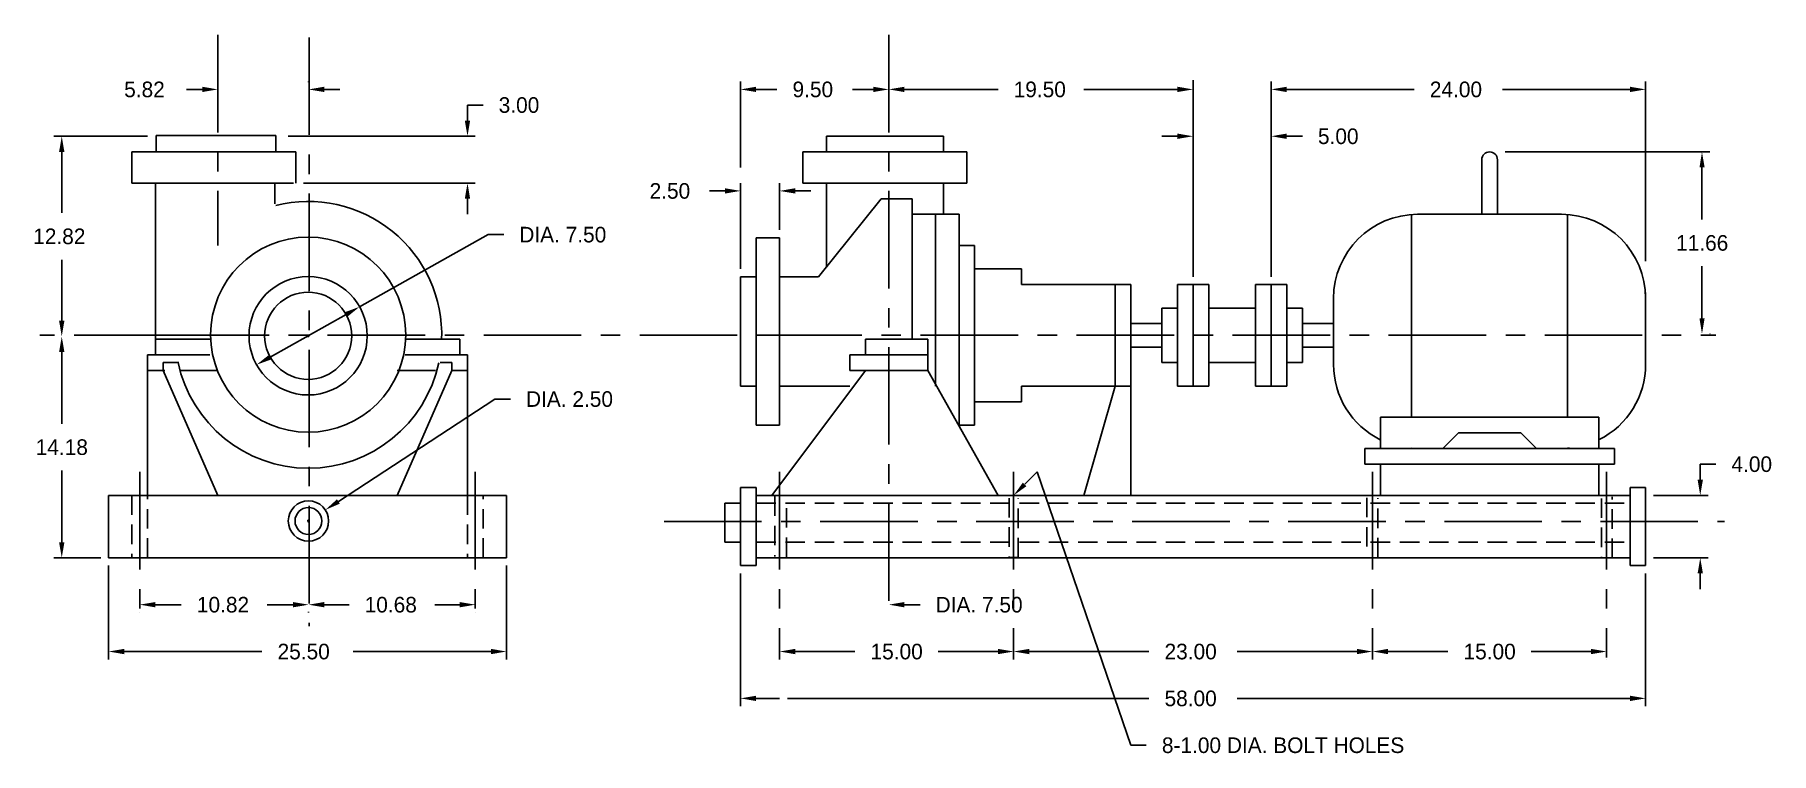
# Model space of a CAD drawing. Extents: x 4 to 115, y 33 to 80.
import ezdxf

# ---------------------------------------------------------------- set-up
doc = ezdxf.new("R2010")
doc.units = 0
doc.header["$LTSCALE"] = 5
doc.header["$MEASUREMENT"] = 0
doc.linetypes.add('CENTER', pattern=[2, 1.25, -0.25, 0.25, -0.25])
doc.linetypes.add('HIDDEN', pattern=[0.375, 0.25, -0.125])
doc.layers.get('0').update_dxf_attribs({"linetype": 'CONTINUOUS'})
for name, color, linetype in [('1', 1, 'CONTINUOUS'), ('2', 2, 'HIDDEN'), ('3', 3, 'CENTER')]:
    doc.layers.add(name, color=color, linetype=linetype)

msp = doc.modelspace()

# ---------------------------------------------------------------- linework, layer by layer
for p, q in [((19.21, 73.05), (11.55, 73.05)), ((11.55, 73.05), (11.55, 72.01)), ((19.21, 71.99), (19.21, 73.05)), ((62, 73), (54.5, 73)), ((54.5, 73), (54.5, 72)), ((62, 72), (62, 73)), ((20.5, 72), (10, 72)), ((10, 72), (10, 70)), ((20.5, 70), (20.5, 72)), ((63.5, 72), (53, 72)), ((53, 72), (53, 70)), ((63.5, 70), (63.5, 72)), ((96.5, 71.5), (96.5, 68)), ((97.5, 68), (97.5, 71.5)), ((10, 70), (11.5, 70)), ((11.5, 70), (11.5, 60)), ((11.5, 70), (19.23, 70)), ((19.15, 68.68), (19.15, 70)), ((19.15, 70), (20.36, 70)), ((53, 70), (62, 70)), ((58, 69), (54, 64)), ((54.5, 70), (54.5, 64.6)), ((60, 69), (58, 69)), ((60, 68), (60, 69)), ((62, 68), (62, 70)), ((62, 70), (63.5, 70)), ((62, 68), (60, 68)), ((60, 68), (60, 60)), ((61.5, 68), (61.5, 57)), ((63, 68), (62, 68)), ((63, 66), (63, 68)), ((92, 68), (92, 55)), ((92.39, 68), (101.61, 68)), ((102, 55), (102, 68)), ((51.5, 66.5), (50, 66.5)), ((50, 66.5), (50, 54.5)), ((51.5, 64), (51.5, 66.5)), ((64, 66), (63, 66)), ((63, 66), (63, 55)), ((64, 64.5), (64, 66)), ((50, 64), (49, 64)), ((49, 64), (49, 57)), ((54, 64), (51.5, 64)), ((51.5, 57), (51.5, 64)), ((67, 64.5), (64, 64.5)), ((64, 56), (64, 64.5)), ((67, 63.5), (67, 64.5)), ((73, 63.5), (67, 63.5)), ((73, 57), (73, 63.5)), ((73, 63.5), (74, 63.5)), ((74, 63.5), (74, 57)), ((77, 63.5), (78, 63.5)), ((77, 62), (77, 63.5)), ((79, 63.5), (78, 63.5)), ((78, 63.5), (78, 57)), ((79, 57), (79, 63.5)), ((82, 57), (82, 63.5)), ((82, 63.5), (83, 63.5)), ((84, 63.5), (83, 63.5)), ((83, 63.5), (83, 57)), ((84, 62), (84, 63.5)), ((87, 62.61), (87, 58.39)), ((107, 58.39), (107, 63)), ((76, 62), (76, 61)), ((77, 62), (76, 62)), ((77, 58.5), (77, 62)), ((79, 62), (80.5, 62)), ((82, 62), (80.5, 62)), ((84, 58.5), (84, 62)), ((84, 62), (85, 62)), ((85, 62), (85, 61)), ((76, 61), (74, 61)), ((76, 59.5), (76, 61)), ((85, 59.5), (85, 61)), ((85, 61), (87, 61)), ((11, 58), (11, 59)), ((11, 59), (15, 59)), ((11.5, 59), (11.5, 60)), ((11.5, 60), (15, 60)), ((31, 60), (27.5, 60)), ((31.5, 59), (27.5, 59)), ((31, 59), (31, 60)), ((31.5, 58), (31.5, 59)), ((56, 58), (56, 59)), ((56, 59), (57, 59)), ((57, 60), (61, 60)), ((57, 59), (57, 60)), ((61, 59), (57, 59)), ((61, 60), (61, 59)), ((61, 58), (61, 59)), ((74, 59.5), (76, 59.5)), ((76, 59.5), (76, 58.5)), ((87, 59.5), (85, 59.5)), ((85, 59.5), (85, 58.5)), ((11, 50), (11, 58)), ((11, 58), (12.11, 58)), ((12, 58), (12, 58.5)), ((12, 58.5), (13, 58.5)), ((15.5, 50), (12, 58)), ((13.11, 58), (15.5, 58)), ((27, 50), (30.5, 58)), ((29.46, 58), (27, 58)), ((30.5, 58.5), (29.76, 58.5)), ((31.5, 58), (30.46, 58)), ((30.5, 58), (30.5, 58.5)), ((30.5, 58), (30.5, 58)), ((31.5, 50), (31.5, 58)), ((51, 50), (57, 58)), ((56.5, 58), (56, 58)), ((57, 58), (56.5, 58)), ((57, 58), (61, 58)), ((61, 58), (65.5, 50)), ((76, 58.5), (77, 58.5)), ((77, 57), (77, 58.5)), ((79, 58.5), (80.5, 58.5)), ((82, 58.5), (80.5, 58.5)), ((85, 58.5), (84, 58.5)), ((84, 57), (84, 58.5)), ((49, 57), (50, 57)), ((51.5, 54.5), (51.5, 57)), ((51.5, 57), (56, 57)), ((67, 57), (73, 57)), ((67, 57), (67, 56)), ((71, 50), (73, 57)), ((74, 57), (73, 57)), ((74, 57), (74, 50)), ((78, 57), (77, 57)), ((78, 57), (79, 57)), ((78, 57), (78, 57)), ((83, 57), (82, 57)), ((83, 57), (84, 57)), ((83, 57), (83, 57)), ((67, 56), (64, 56)), ((64, 56), (64, 54.5)), ((63, 54.5), (63, 55)), ((92, 55), (90, 55)), ((90, 55), (90, 53)), ((92, 55), (102, 55)), ((104, 55), (102, 55)), ((104, 53), (104, 55)), ((50, 54.5), (51.5, 54.5)), ((63.5, 54.5), (63, 54.5)), ((64, 54.5), (63.5, 54.5)), ((94, 53), (95, 54)), ((95, 54), (99, 54)), ((99, 54), (100, 53)), ((89, 53), (89, 52)), ((89, 53), (90, 53)), ((90, 53), (104, 53)), ((90, 53), (92.39, 53)), ((101.61, 53), (104, 53)), ((101.61, 53), (104, 53)), ((105, 53), (104, 53)), ((105, 52), (105, 53)), ((89, 52), (105, 52)), ((90, 52), (90, 50)), ((104, 50), (104, 52)), ((50, 50.5), (49, 50.5)), ((49, 50.5), (49, 45.5)), ((50, 50), (50, 50.5)), ((106, 50), (106, 50.5)), ((106, 50.5), (107, 50.5)), ((107, 50.5), (107, 45.5)), ((8.5, 46), (8.5, 50)), ((8.5, 50), (34, 50)), ((34, 50), (34, 46)), ((49, 49.5), (48, 49.5)), ((48, 49.5), (48, 47)), ((50, 46), (50, 50)), ((50, 50), (90, 50)), ((90, 50), (104, 50)), ((104, 50), (106, 50)), ((106, 50), (106, 46)), ((48, 47), (49, 47)), ((34, 46), (8.5, 46)), ((106, 46), (50, 46)), ((50, 45.5), (50, 46)), ((106, 45.5), (106, 46)), ((49, 45.5), (50, 45.5)), ((107, 45.5), (106, 45.5))]:
    msp.add_line(p, q)
for centre, radius in [((21.29, 60.29), 6.25), ((21.29, 60.22), 3.79), ((21.29, 60.22), 2.79), ((21.31, 48.36), 1.29), ((21.31, 48.36), 0.86)]:
    msp.add_circle(centre, radius)
for centre, radius, start, end in [((97, 71.5), 0.5, 0, 180), ((21.31, 60.28), 8.54, 188.6358, 188.6358), ((21.31, 60.28), 8.54, 351.2738, 351.2738), ((21.31, 60.28), 8.54, 357.8482, 104.2466), ((92.39, 62.61), 5.39, 90, 180), ((101.61, 62.61), 5.39, 0, 90), ((21.31, 60.28), 8.54, 181.9954, 182.1744), ((21.31, 60.28), 8.54, 191.9173, 347.9582), ((92.39, 58.39), 5.39, 180, 243.6277), ((101.61, 58.39), 5.39, 296.5689, 0), ((92.39, 58.39), 5.39, 265.6252, 270), ((101.61, 58.39), 5.39, 270, 275.414)]:
    msp.add_arc(centre, radius, start, end)
at = {"layer": '1'}
for p, q in [((14.5, 76), (13.5, 76)), ((15.5, 76.5), (15.5, 76.5)), ((21.32, 76.46), (21.32, 76.5)), ((22.32, 76), (23.32, 76)), ((49, 71), (49, 76.5)), ((50, 76), (51.33, 76)), ((57.5, 76), (56.17, 76)), ((58.5, 76.5), (58.5, 76.5)), ((59.5, 76), (65.5, 76)), ((77, 76), (71, 76)), ((78, 75.5), (78, 76.6)), ((83, 64), (83, 76.5)), ((84, 76), (92.17, 76)), ((106, 76), (97.83, 76)), ((107, 65), (107, 76.5)), ((31.5, 74), (31.5, 75)), ((31.5, 75), (32.5, 75)), ((58.5, 75.5), (58.5, 75.5)), ((78, 64), (78, 75.5)), ((11, 73), (5, 73)), ((20, 73), (32, 73)), ((77, 73), (76, 73)), ((78, 72.5), (78, 72.5)), ((83, 72.5), (83, 72.5)), ((84, 73), (85, 73)), ((5.5, 72), (5.5, 68.09)), ((98, 72), (111.11, 72)), ((110.61, 71), (110.61, 67.67)), ((21, 70), (32, 70)), ((31.5, 69), (31.5, 68)), ((48, 69.5), (47, 69.5)), ((49, 64.5), (49, 70)), ((51.5, 67), (51.5, 70)), ((52.5, 69.5), (53.5, 69.5)), ((24.59, 62.08), (32.82, 66.7)), ((32.82, 66.7), (33.82, 66.7)), ((5.5, 61.18), (5.5, 65.09)), ((110.61, 61.34), (110.61, 64.67)), ((18.86, 58.86), (23.72, 61.59)), ((21.2, 60.22), (21.38, 60.22)), ((21.29, 60.13), (21.29, 60.31)), ((111.13, 60.34), (111.11, 60.34)), ((5.5, 59.18), (5.5, 54.59)), ((23.23, 49.61), (33.25, 56.17)), ((33.25, 56.17), (34.25, 56.17)), ((5.5, 47), (5.5, 51.59)), ((67.21, 50.71), (68, 51.5)), ((68, 51.5), (74, 34)), ((110.5, 51), (110.5, 52)), ((110.5, 52), (111.5, 52)), ((107.5, 50), (111, 50)), ((21.22, 48.36), (21.4, 48.36)), ((21.31, 48.27), (21.31, 48.45)), ((8, 46), (5, 46)), ((107.5, 46), (111, 46)), ((8.5, 45.5), (8.5, 39.5)), ((34, 45.5), (34, 39.5)), ((49, 45), (49, 36.5)), ((107, 45), (107, 36.5)), ((110.5, 45), (110.5, 44)), ((10.5, 42.5), (10.5, 42.5)), ((11.5, 43), (13.16, 43)), ((20.32, 43), (18.66, 43)), ((21.32, 42.55), (21.32, 42.5)), ((21.32, 42.55), (21.32, 42.5)), ((22.32, 43), (23.91, 43)), ((31, 43), (29.41, 43)), ((32, 42.5), (32, 42.5)), ((59.5, 43), (60.5, 43)), ((9.5, 40), (18.33, 40)), ((33, 40), (24.17, 40)), ((51.5, 39.5), (51.5, 39.5)), ((52.5, 40), (56.33, 40)), ((65.5, 40), (61.67, 40)), ((66.5, 39.5), (66.5, 39.5)), ((66.5, 39.5), (66.5, 39.5)), ((67.5, 40), (75.17, 40)), ((88.5, 40), (80.83, 40)), ((89.5, 39.5), (89.5, 39.5)), ((89.5, 39.5), (89.5, 39.5)), ((90.5, 40), (94.33, 40)), ((103.5, 40), (99.67, 40)), ((104.5, 39.5), (104.5, 39.5)), ((50, 37), (51.5, 37)), ((52, 37), (75.17, 37)), ((106, 37), (80.83, 37)), ((74, 34), (75, 34))]:
    msp.add_line(p, q, dxfattribs=at)
for points in [[(14.5, 75.83), (14.5, 76.17), (15.5, 76)], [(22.32, 75.83), (22.32, 76.17), (21.32, 76)], [(50, 75.83), (50, 76.17), (49, 76)], [(57.5, 75.83), (57.5, 76.17), (58.5, 76)], [(59.5, 75.83), (59.5, 76.17), (58.5, 76)], [(77, 75.83), (77, 76.17), (78, 76)], [(84, 75.83), (84, 76.17), (83, 76)], [(106, 75.83), (106, 76.17), (107, 76)], [(31.67, 74), (31.33, 74), (31.5, 73)], [(5.67, 72), (5.33, 72), (5.5, 73)], [(77, 72.83), (77, 73.17), (78, 73)], [(84, 72.83), (84, 73.17), (83, 73)], [(110.78, 71), (110.45, 71), (110.61, 72)], [(31.67, 69), (31.33, 69), (31.5, 70)], [(48, 69.33), (48, 69.67), (49, 69.5)], [(52.5, 69.33), (52.5, 69.67), (51.5, 69.5)], [(23.8, 61.44), (23.64, 61.73), (24.59, 62.08)], [(110.78, 61.34), (110.45, 61.34), (110.61, 60.34)], [(5.67, 61.18), (5.33, 61.18), (5.5, 60.18)], [(5.67, 59.18), (5.33, 59.18), (5.5, 60.18)], [(18.94, 58.71), (18.78, 59), (17.99, 58.37)], [(67.32, 50.59), (67.09, 50.82), (66.5, 50)], [(110.67, 51), (110.33, 51), (110.5, 50)], [(23.32, 49.47), (23.14, 49.75), (22.39, 49.07)], [(5.67, 47), (5.33, 47), (5.5, 46)], [(110.67, 45), (110.33, 45), (110.5, 46)], [(11.5, 42.83), (11.5, 43.17), (10.5, 43)], [(20.32, 42.83), (20.32, 43.17), (21.32, 43)], [(22.32, 42.83), (22.32, 43.17), (21.32, 43)], [(31, 42.83), (31, 43.17), (32, 43)], [(59.5, 42.83), (59.5, 43.17), (58.5, 43)], [(9.5, 39.83), (9.5, 40.17), (8.5, 40)], [(33, 39.83), (33, 40.17), (34, 40)], [(52.5, 39.83), (52.5, 40.17), (51.5, 40)], [(65.5, 39.83), (65.5, 40.17), (66.5, 40)], [(67.5, 39.83), (67.5, 40.17), (66.5, 40)], [(88.5, 39.83), (88.5, 40.17), (89.5, 40)], [(90.5, 39.83), (90.5, 40.17), (89.5, 40)], [(103.5, 39.83), (103.5, 40.17), (104.5, 40)], [(50, 36.83), (50, 37.17), (49, 37)], [(106, 36.83), (106, 37.17), (107, 37)]]:
    msp.add_solid(points, dxfattribs=at)
at = {"layer": '2'}
for p, q in [((10, 50), (10, 46)), ((11, 46), (11, 50)), ((31.5, 50), (31.5, 46)), ((32.5, 46), (32.5, 50)), ((50, 49.5), (106, 49.5)), ((51.19, 49.93), (51.19, 46.08)), ((51.94, 46.06), (51.94, 49.8)), ((66.22, 49.83), (66.22, 46.03)), ((66.78, 46.03), (66.78, 49.79)), ((89.14, 49.85), (89.14, 46.12)), ((89.83, 46.03), (89.83, 49.82)), ((104.18, 49.81), (104.18, 45.97)), ((104.86, 45.99), (104.86, 49.9)), ((50, 47), (106, 47)), ((10, 46), (11, 46)), ((66.22, 46.03), (66.78, 46.03))]:
    msp.add_line(p, q, dxfattribs=at)
at = {"layer": '3'}
for p, q in [((15.5, 79.5), (15.5, 66)), ((21.35, 79.33), (21.35, 41.62)), ((58.5, 79.5), (58.5, 42)), ((12.54, 60.26), (4.09, 60.26)), ((12.54, 60.26), (50.53, 60.26)), ((50.53, 60.26), (111.5, 60.26)), ((10.5, 51.5), (10.5, 42.5)), ((32, 51.5), (32, 42.5)), ((51.5, 51.5), (51.5, 39.5)), ((66.5, 51.5), (66.5, 39.5)), ((89.5, 51.5), (89.5, 39.5)), ((104.5, 51.5), (104.5, 39.62)), ((44.1, 48.32), (112.05, 48.32))]:
    msp.add_line(p, q, dxfattribs=at)

# ---------------------------------------------------------------- texts
at = {"layer": '1'}
for s, p in [('5.82', (9.5, 75.5)), ('9.50', (52.33, 75.5)), ('19.50', (66.5, 75.5)), ('24.00', (93.17, 75.5)), ('3.00', (33.5, 74.5)), ('5.00', (86, 72.5)), ('2.50', (43.17, 69)), ('12.82', (3.67, 66.09)), ('DIA. 7.50', (34.82, 66.2)), ('11.66', (108.95, 65.67)), ('DIA. 2.50', (35.25, 55.67)), ('14.18', (3.83, 52.59)), ('4.00', (112.5, 51.5)), ('10.82', (14.16, 42.5)), ('10.68', (24.91, 42.5)), ('DIA. 7.50', (61.5, 42.5)), ('25.50', (19.33, 39.5)), ('15.00', (57.33, 39.5)), ('23.00', (76.17, 39.5)), ('15.00', (95.33, 39.5)), ('58.00', (76.17, 36.5)), ('8-1.00 DIA. BOLT HOLES', (76, 33.5))]:
    msp.add_text(s, height=1, dxfattribs=at).set_placement(p)

doc.saveas('drawing.dxf')
